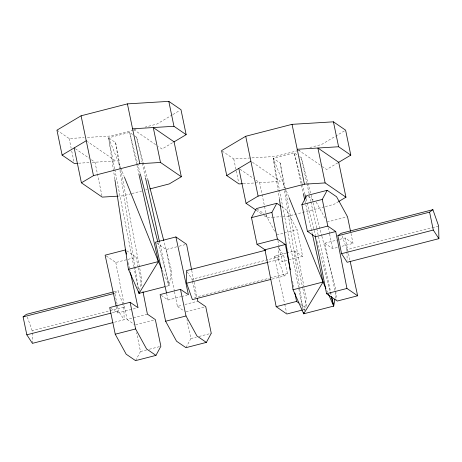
<?xml version="1.0" encoding="UTF-8"?>
<svg xmlns="http://www.w3.org/2000/svg" width="462" height="462" viewBox="0 0 462 462"><rect width="100%" height="100%" fill="white"/><g stroke="black" fill="none" stroke-linecap="round" stroke-linejoin="round"><path stroke-width="0.35" stroke-dasharray="2.31 1.73" d="M139.553 290.621L141.672 278.39L120.784 169.502M166.285 286.336L169.075 285.614L171.668 270.663L163.998 241.476M304.187 311.082L306.306 298.85L280.261 163.098L273.227 158.264L294.225 152.858L297.153 154.874M335.008 298.602L336.065 292.486M135.562 360.637L140.483 351.536L136.556 332.588M185.949 347.667L190.87 338.559L186.943 319.612M114.824 293.272L118.116 290.731L122.956 304.47M194.606 297.967L195.703 297.141L269.363 278.17M284.124 275.999L287.433 273.521L283.72 255.607L278.124 247.014L278.372 259.621L284.124 275.999L271.616 279.221M172.326 114.882L156.855 124.082L145.097 127.114M172.944 114.512L179.753 110.464M172.54 142.764L162.018 149.018L158.483 146.593M344.386 130.925L321.488 144.548L308.35 147.927M337.791 162.855L326.651 169.479L322.534 166.649M338.71 201.519L333.882 204.389L324.89 206.705M133.345 130.14L110.528 136.013L86.977 137.445M134.038 129.961L136.111 129.424M114.807 179.025L108.593 137.803L129.585 132.398L134.28 135.614M297.978 150.6L275.161 156.474L233.778 158.992L221.581 150.624M298.671 150.421L300.052 150.063M131.214 193.717L122.915 195.853L118.636 196.119M131.907 193.543L141.586 191.049M145.738 189.98L147.118 189.622M324.203 206.878L287.555 216.32L281.843 216.666M106.3 255.988L115.8 262.503L127.35 259.529M128.032 259.355L136.192 257.253L138.132 267.094M156.687 243.012L166.187 249.532L178.419 246.379M179.1 246.206L186.579 244.277M276.738 234.973L283.535 233.223M284.217 233.05L297.13 229.724L302.65 256.387L282.259 261.636L274.33 256.196L285.886 253.222M327.125 221.997L346.841 216.926M113.947 291.805L118.116 290.731M286.567 253.043L294.721 250.947L302.65 256.387M334.956 290.459L324.717 243.22L336.954 240.073M339.668 239.368L345.108 237.97L353.037 243.41L341.487 246.39M187.145 271.783L191.996 279.227L283.72 255.607M268.641 262.121L278.372 259.621M324.717 243.22L332.646 248.666L338.086 247.262M32.421 343.353L32.149 330.705L123.874 307.086L123.187 305.122M346.95 251.074L346.927 249.671L431.704 227.841M432.397 227.662L437.959 226.23M112.295 312.803L118.549 311.192L124.145 319.733L113.721 322.412M110.845 308.321L117.648 312.988L136.677 308.09M161.232 295.351L168.035 300.011L180.948 296.691M181.63 296.512L187.064 295.114M270.062 277.991L287.433 273.521M115.8 262.503L127.027 319.427L147.418 314.177M174.503 291.695L177.414 306.45L182.172 305.226M184.892 304.527L197.805 301.201M135.637 324.694L153.99 319.97M186.024 311.723L204.377 306.993M140.483 351.536L146.598 349.959M149.318 349.26L160.874 346.286M190.87 338.559L196.304 337.162M199.024 336.457L211.261 333.31M303.176 309.811L305.215 309.286M56.947 130.163L69.144 138.531L84.124 137.618M78.586 163.207L89.287 162.555M92.14 162.381L115.691 160.949L87.422 141.551M243.22 183.668L280.324 181.41L252.061 162.012M263.889 215.535L266.863 217.579L271.852 217.273M272.568 217.227L281.133 216.707M298.388 150.081L321.945 166.245M299.497 156.479L301.259 157.686L310.932 194.519M307.975 196.373L313.837 200.398M240.003 169.196L253.684 178.586M256.063 180.22L259.632 182.669L261.942 193.838M281.497 206.514L286.186 209.731L297.13 229.724M256.999 208.945L264.039 213.779M256.156 210.227L261.509 213.9M133.755 129.62L156.133 144.976M134.864 136.019L136.625 137.226L147.574 178.927M114.686 168.913L108.593 137.803L115.627 142.631L120.646 168.792M75.37 148.735L89.05 158.125M91.43 159.76L94.999 162.208L101.935 195.721M300.133 303.875L306.063 307.946M126.692 250.739L136.192 257.253M177.414 306.45L184.211 311.117M127.027 319.427L134.39 324.48M316.181 202.01L325.075 218.249M265.794 214.986L275.029 231.849M326.79 290.477L327.656 292.429M162.156 270.016L169.075 285.614L159.54 242.013M279.441 199.486L273.227 158.264L288.842 197.066M108.593 137.803L120.438 167.238M120.709 167.908L124.209 176.605M27.31 316.967L32.149 330.705M342.094 235.915L346.927 249.671M311.117 195.218L312.941 202.165M313.121 202.864L321.702 235.528M321.881 236.221L336.117 290.431M302.119 183.501L294.225 152.858L303.153 192.873M302.298 184.199L304.81 193.948M306.069 198.822L306.964 202.304M307.143 203.003L315.581 235.736M317.019 241.308L329.943 291.453M330.122 292.146L331.017 295.628M140.177 173.487L129.585 132.398L136.792 164.691M157.946 242.435L169.075 285.614M304.874 200.595L305.653 204.106M305.815 204.805L312.237 233.587M136.948 165.39L138.675 173.111M301.259 157.686L306.797 183.004M306.947 183.709L310.793 201.288M310.949 201.992L316.637 228.014M316.793 228.719L330.48 291.308M330.636 292.013L331.404 295.53M136.625 137.226L142.163 162.543M142.313 163.248L145.391 177.31M345.108 237.97L350 260.533M335.112 291.164L336.942 299.624M294.721 250.947L302.668 287.607M302.824 288.311L307.103 308.056M274.33 256.196L284.569 303.436M284.725 304.14L286.555 312.601M166.655 293.67L168.035 300.011M128.257 262.612L129.481 268.255M129.631 268.959L130.088 271.073M116.268 306.641L117.648 312.988M351.005 233.587L353.037 243.41M328.291 227.61L329.452 233.229M329.597 233.928L332.646 248.666M277.899 240.587L282.259 261.636M262.087 194.537L266.863 217.579M233.778 158.992L238.652 182.542M191.996 279.227L192.279 280.607M192.423 281.294L195.703 297.141M114.969 293.959L118.549 311.192M69.144 138.531L71.148 148.227M71.725 150.999L74.018 162.081M273.227 158.264L279.325 189.374M279.464 190.078L302.743 308.853M292.55 281.046L293.797 287.376M191.707 270.282L197.112 297.69M166.187 249.532L174.365 290.991M138.271 267.793L142.013 286.769M114.824 169.618L133.813 266.476M133.951 267.18L138.248 289.096M280.261 163.098L284.136 187.976M284.575 190.818L299.509 286.787M299.619 287.497L303.274 310.955M115.627 142.631L138.415 289.073M123.874 307.086L124.145 319.733M346.968 251.773L347.135 260.175"/><path stroke-width="0.69" d="M279.441 199.486L293.047 289.749L303.713 313.802L333.708 306.075L334.886 299.278M130.394 272.482L138.04 307.738L130.105 302.292L109.713 307.548L115.234 334.211L126.178 354.198L135.562 360.637L155.954 355.388L160.874 346.286L155.347 319.617L147.418 314.177L142.983 291.689M302.494 309.985L286.862 314.01L276.178 306.681L264.945 249.757L257.016 244.311L251.495 217.648L256.416 208.547L276.807 203.292L280.908 206.11M290.332 269.802L285.337 244.508L277.408 239.062L271.887 212.399L276.807 203.292M166.505 292.966L155.503 242.198L175.895 236.948L188.427 294.762L180.492 289.322L160.1 294.571L165.621 321.234L176.565 341.227L185.949 347.667L206.341 342.411L211.261 333.31L205.74 306.647L197.805 301.201L197.251 298.388M350.15 261.238L357.64 295.784L337.248 301.039L326.565 293.705L315.338 236.781L307.403 231.341L301.882 204.678L306.803 195.57L327.194 190.321L336.573 196.76L347.516 216.747L350.571 231.485M357.64 295.784L346.956 288.455L335.73 231.531L327.795 226.085L322.274 199.422L327.194 190.321M114.911 179.735L128.413 269.288L139.079 293.341L158.408 261.561L138.831 173.816M303.436 312.387L303.713 313.802L323.042 282.022L312.393 234.292M113.028 322.591L32.421 343.353L26.825 334.811L23.1 316.892L26.392 314.351L113.254 291.984M337.866 235.77L341.17 233.293L432.9 209.673L438.652 226.051L438.9 238.658L347.176 262.277L341.574 253.684L337.866 235.77L429.591 212.15L432.9 209.673M173.776 142.025L186.157 134.661L180.994 109.731L168.797 101.363L127.414 103.881L81.081 115.806L56.947 130.163L62.11 155.099L74.307 163.467L77.16 163.294M62.11 155.099L86.25 140.743M74.18 147.921L81.41 182.825L93.474 175.652L139.807 163.721L160.499 162.462L181.318 176.75L169.248 183.928L149.884 188.912M338.415 162.485L350.791 155.128L345.628 130.192L333.431 121.824L292.048 124.342L245.72 136.273L221.581 150.624L226.744 175.56L238.941 183.928L242.51 183.709M226.744 175.56L250.883 161.203M238.814 168.382L246.044 203.292L258.108 196.113L304.441 184.182L325.132 182.923L345.951 197.21L338.71 201.519M251.495 217.648L271.887 212.399M301.882 204.678L322.274 199.422M128.413 269.288L158.408 261.561L161.579 268.717M257.016 244.311L277.408 239.062M307.403 231.341L327.795 226.085M264.945 249.757L285.337 244.508M315.338 236.781L335.73 231.531M265.615 250.237L186.394 270.634L186.642 283.241L192.4 299.619L270.923 279.4M23.1 316.892L114.131 293.451M138.664 291.216L139.079 293.341L164.888 286.694M186.642 283.241L267.948 262.3M341.574 253.684L433.298 230.064L438.9 238.658M26.825 334.811L110.909 313.161M115.234 334.211L135.626 328.961L146.57 348.949L155.954 355.388M165.621 321.234L186.013 315.985L196.956 335.972L206.341 342.411M293.047 289.749L323.042 282.022L325.924 288.525M276.178 306.681L296.569 301.426L298.943 303.06M326.565 293.705L346.956 288.455M132.577 128.811L173.96 126.293L186.157 134.661M297.21 149.272L338.594 146.754L350.791 155.128M117.925 196.159L102.223 197.112L81.41 182.825M246.044 203.292L255.561 209.823M175.895 236.948L186.579 244.277L191.568 269.577M328.522 294.375L333.708 306.075L331.71 296.933M289.114 197.736L323.042 282.022M124.48 177.275L158.408 261.561M147.759 179.62L163.819 240.777M304.989 194.646L305.89 198.129M331.196 296.327L333.708 306.075M140.356 174.186L157.767 241.742M303.309 193.572L304.718 199.89M145.547 178.014L159.384 241.308M126.421 254.152L125.508 249.925L105.117 255.174L116.118 305.936M429.591 212.15L433.298 230.064M333.431 121.824L338.594 146.754M345.951 197.21L338.721 162.301L317.902 148.013L325.132 182.923M292.048 124.342L304.441 184.182M245.72 136.273L258.108 196.113M168.797 101.363L173.96 126.293M181.318 176.75L174.087 141.84L153.268 127.552L160.499 162.462M180.492 289.322L186.013 315.985M127.414 103.881L139.807 163.721M130.105 302.292L135.626 328.961M81.081 115.806L93.474 175.652M294.906 292.995L296.569 301.426M303.494 312.381L303.713 313.802M138.75 291.204L139.079 293.341"/></g></svg>
